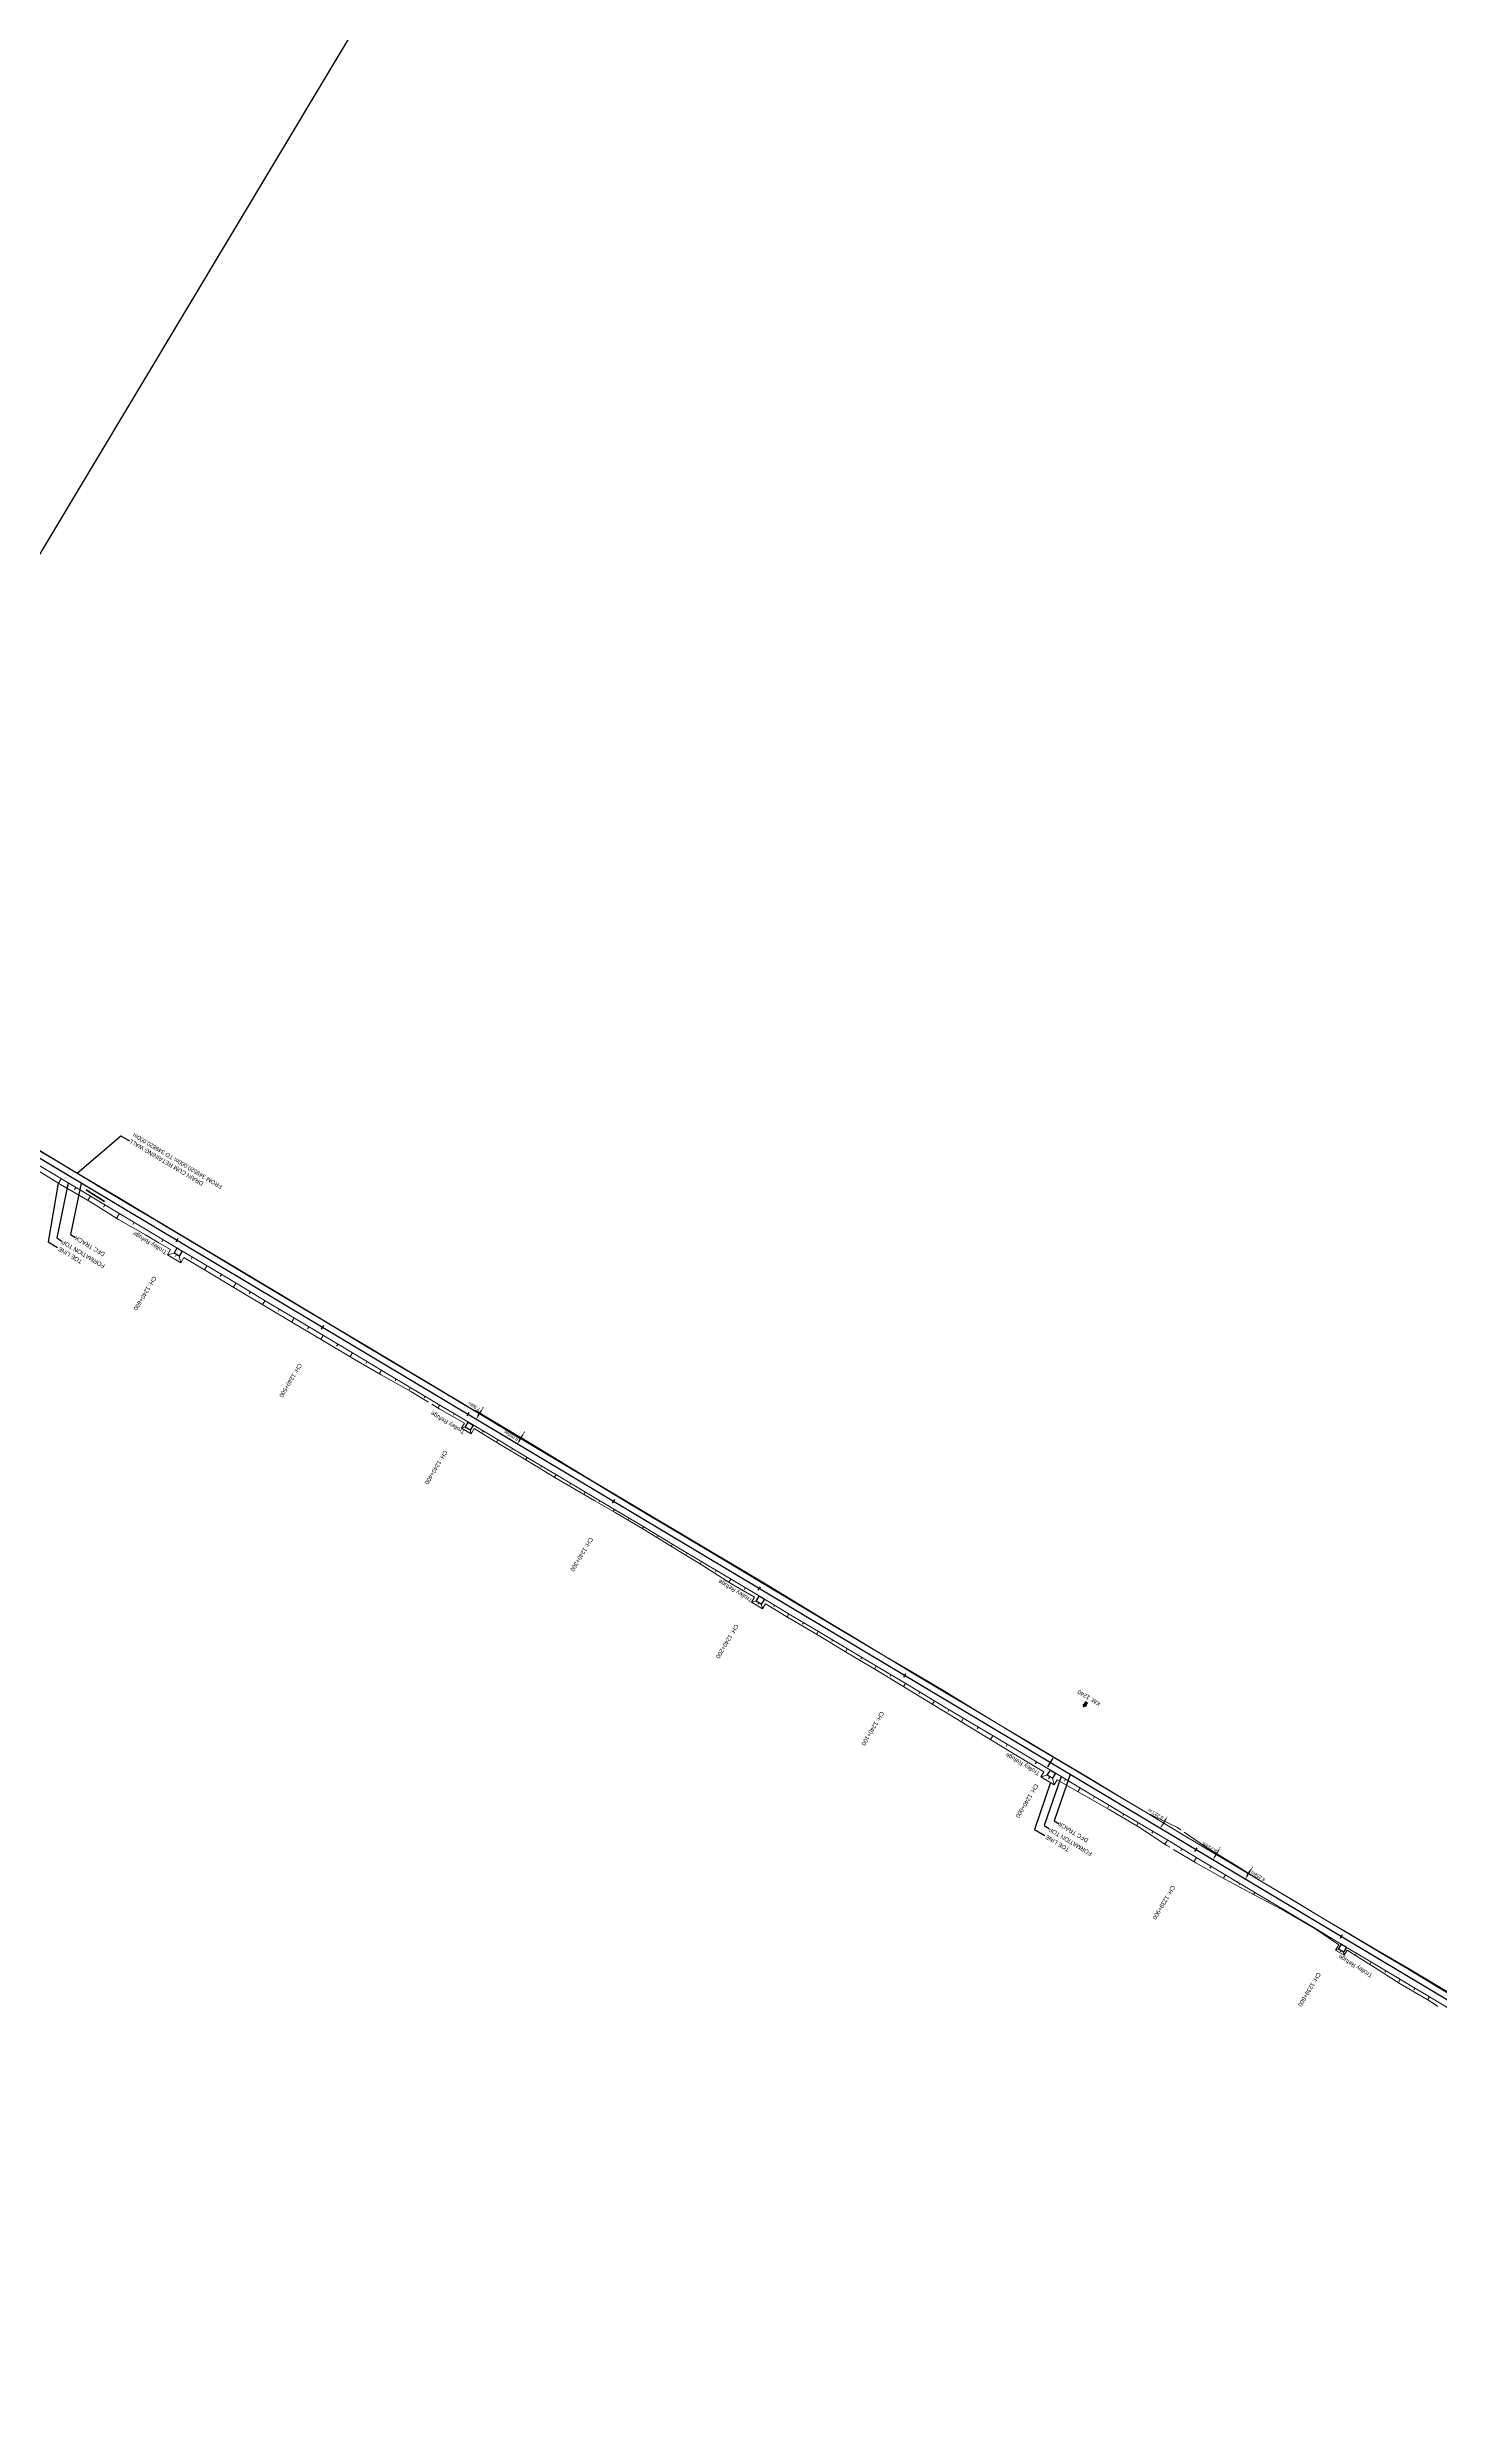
# Model space of a CAD drawing. Header units: metres. Extents: x 593990 to 611207, y 3401545 to 3411811.
# Drawn here: x 602841 to 603661, y 3405813 to 3407210 of the extents above; entities that cross this region are included whole.
import ezdxf
from ezdxf.enums import TextEntityAlignment as Align

# ---------------------------------------------------------------- set-up
doc = ezdxf.new("R2010")
doc.units = ezdxf.units.M
doc.header["$MEASUREMENT"] = 0
doc.linetypes.add('CENTER2', pattern=[1.125, 0.75, -0.125, 0.125, -0.125])
for name, color, linetype, lineweight in [('C-ALIG-DG-LINE', 1, 'CENTER2', 70), ('C-ALIG-LABL-DG', 1, 'Continuous', 25), ('Km post', 1, 'Continuous', 13), ('PROPOSED DFCC TOE LINE', 239, 'Continuous', 0), ('PROPOSED DFCC TOE SLOPES', 239, 'Continuous', 0), ('PROPOSED DFCC TRACK', 1, 'Continuous', 0), ('PROPOSED DRAIN CUM RETAINING WALL', 144, 'Continuous', 30), ('PROPOSED FORMATION LINE - PLAN', 187, 'Continuous', 0)]:
    doc.layers.add(name, color=color, linetype=linetype, lineweight=lineweight)
doc.layers.add('Trolley Refuse', color=10, linetype='Continuous')
doc.styles.add('Arial', font='arial.ttf')
doc.styles.get("Standard").update_dxf_attribs({"font": 'arial.ttf'})
doc.styles.add('Style-Arial', font='arial.ttf')
doc.dimstyles.new('ISO-25', dxfattribs={"dimtxt": 2.5, "dimasz": 2.5, "dimexe": 1.25, "dimexo": 0.625, "dimtad": 1, "dimtxsty": 'Standard', "dimcen": 2.5, "dimadec": 0, "dimazin": 0, "dimtfac": 1, "dimtmove": 0, "dimatfit": 3, "dimfxl": 1, "dimarcsym": 0})
doc.dimstyles.get("Standard").update_dxf_attribs({"dimtxt": 0.18, "dimasz": 0.18, "dimexe": 0.18, "dimexo": 0.0625, "dimgap": 0.09, "dimtad": 0, "dimtih": 1, "dimtoh": 1, "dimdec": 4, "dimzin": 0, "dimdsep": 46, "dimtxsty": 'Standard', "dimcen": 0.09, "dimadec": 0, "dimazin": 0, "dimtfac": 1, "dimtdec": 4, "dimtofl": 0, "dimtmove": 0, "dimatfit": 3, "dimfxl": 1, "dimtolj": 1, "dimtzin": 0, "dimarcsym": 0})

# ---------------------------------------------------------------- blocks, each defined once
blk = doc.blocks.new('*D264')
at = {"layer": 'Defpoints', "color": 0, "transparency": 16777216}
for p in [(603501, 3406166.6), (603496.7, 3406159.5), (603496.8, 3406159.5)]:
    blk.add_point(p, dxfattribs=at)
at = {"layer": 'PROPOSED DFCC TRACK', "color": 0, "lineweight": -2, "transparency": 16777216}
for p, q in [((603499.7, 3406164.4), (603498, 3406161.7)), ((603500.9, 3406166.6), (603500.9, 3406166.6)), ((603496.7, 3406159.6), (603496.6, 3406159.6))]:
    blk.add_line(p, q, dxfattribs=at)
at = {"layer": 'PROPOSED DFCC TRACK', "color": 0, "transparency": 16777216}
for points in [[(603499.3, 3406164.6), (603500, 3406164.2), (603501, 3406166.6)], [(603497.7, 3406161.9), (603498.4, 3406161.4), (603496.7, 3406159.5)]]:
    blk.add_solid(points, dxfattribs=at)
at = {"layer": 'PROPOSED DFCC TRACK', "color": 0, "lineweight": 0, "transparency": 16777216, "insert": (603494.1, 3406168), "char_height": 2, "attachment_point": 5, "rotation": 149, "style": 'Style-Arial'}
blk.add_mtext('\\A1;\\A1;8.223 m', dxfattribs=at)
blk = doc.blocks.new('TerminatorOpen_0.5')
at = {"color": 0, "linetype": 'ByBlock', "lineweight": -2}
for q in [(-1, 0.25), (-1, 0), (-1, -0.25)]:
    blk.add_line((0, 0), q, dxfattribs=at)
blk = doc.blocks.new('*D197')
at = {"layer": 'Defpoints', "color": 0, "transparency": 16777216}
for p in [(603550.8, 3406136.8), (603551.1, 3406136.6), (603546.6, 3406129.7)]:
    blk.add_point(p, dxfattribs=at)
at = {"layer": 'PROPOSED DFCC TRACK', "color": 0, "lineweight": -2, "transparency": 16777216}
for p, q in [((603550.9, 3406136.7), (603551.2, 3406136.6)), ((603546.7, 3406129.6), (603547, 3406129.5)), ((603548.1, 3406131.7), (603549.8, 3406134.5))]:
    blk.add_line(p, q, dxfattribs=at)
at = {"layer": 'PROPOSED DFCC TRACK', "color": 0, "transparency": 16777216}
for points in [[(603549.5, 3406134.7), (603550.2, 3406134.3), (603551.1, 3406136.6)], [(603547.8, 3406131.9), (603548.5, 3406131.5), (603546.9, 3406129.5)]]:
    blk.add_solid(points, dxfattribs=at)
at = {"layer": 'PROPOSED DFCC TRACK', "color": 0, "lineweight": 0, "transparency": 16777216, "insert": (603554.4, 3406131.4), "char_height": 2, "attachment_point": 5, "rotation": 149, "style": 'Style-Arial'}
blk.add_mtext('\\A1;8.258m', dxfattribs=at)
blk = doc.blocks.new('*D198')
at = {"layer": 'Defpoints', "color": 0, "transparency": 16777216}
for p in [(603527.8, 3406140.9), (603532, 3406148), (603532.1, 3406148)]:
    blk.add_point(p, dxfattribs=at)
at = {"layer": 'PROPOSED DFCC TRACK', "color": 0, "lineweight": -2, "transparency": 16777216}
for p, q in [((603527.7, 3406141), (603527.7, 3406141)), ((603529.1, 3406143.1), (603530.7, 3406145.9)), ((603532, 3406148), (603531.9, 3406148.1))]:
    blk.add_line(p, q, dxfattribs=at)
at = {"layer": 'PROPOSED DFCC TRACK', "color": 0, "transparency": 16777216}
for points in [[(603528.7, 3406143.3), (603529.4, 3406142.9), (603527.8, 3406140.9)], [(603530.4, 3406146.1), (603531.1, 3406145.7), (603532, 3406148)]]:
    blk.add_solid(points, dxfattribs=at)
at = {"layer": 'PROPOSED DFCC TRACK', "color": 0, "lineweight": 0, "transparency": 16777216, "insert": (603525.8, 3406148.4), "char_height": 2, "attachment_point": 5, "rotation": 149, "style": 'Style-Arial'}
blk.add_mtext('\\A1;8.234m', dxfattribs=at)
blk = doc.blocks.new('*D199')
at = {"layer": 'Defpoints', "color": 0, "transparency": 16777216}
for p in [(603121.8, 3406393.2), (603122.2, 3406393), (603118.1, 3406386.1)]:
    blk.add_point(p, dxfattribs=at)
at = {"layer": 'PROPOSED DFCC TRACK', "color": 0, "lineweight": -2, "transparency": 16777216}
for p, q in [((603118, 3406386.1), (603117.6, 3406386.3)), ((603119, 3406388.4), (603120.6, 3406391)), ((603122.1, 3406393), (603121.7, 3406393.3))]:
    blk.add_line(p, q, dxfattribs=at)
at = {"layer": 'PROPOSED DFCC TRACK', "color": 0, "transparency": 16777216}
for points in [[(603118.6, 3406388.6), (603119.4, 3406388.2), (603117.7, 3406386.3)], [(603120.2, 3406391.3), (603120.9, 3406390.8), (603121.8, 3406393.2)]]:
    blk.add_solid(points, dxfattribs=at)
at = {"layer": 'PROPOSED DFCC TRACK', "color": 0, "lineweight": 0, "transparency": 16777216, "insert": (603114.1, 3406391.3), "char_height": 2, "attachment_point": 5, "rotation": 149, "style": 'Style-Arial'}
blk.add_mtext('\\A1;8.055m', dxfattribs=at)
blk = doc.blocks.new('*D202')
at = {"layer": 'Defpoints', "color": 0, "transparency": 16777216}
for p in [(603093.8, 3406400.6), (603097.5, 3406407.7), (603097.9, 3406407.4)]:
    blk.add_point(p, dxfattribs=at)
at = {"layer": 'PROPOSED DFCC TRACK', "color": 0, "lineweight": -2, "transparency": 16777216}
for p, q in [((603093.7, 3406400.7), (603093.3, 3406400.9)), ((603094.7, 3406403), (603096.2, 3406405.5)), ((603097.7, 3406407.5), (603097.4, 3406407.7))]:
    blk.add_line(p, q, dxfattribs=at)
at = {"layer": 'PROPOSED DFCC TRACK', "color": 0, "transparency": 16777216}
for points in [[(603094.3, 3406403.2), (603095, 3406402.8), (603093.4, 3406400.8)], [(603095.8, 3406405.7), (603096.6, 3406405.3), (603097.5, 3406407.7)]]:
    blk.add_solid(points, dxfattribs=at)
at = {"layer": 'PROPOSED DFCC TRACK', "color": 0, "lineweight": 0, "transparency": 16777216, "insert": (603092.3, 3406408.5), "char_height": 2, "attachment_point": 5, "rotation": 149, "style": 'Style-Arial'}
blk.add_mtext('\\A1;7.98m', dxfattribs=at)
blk = doc.blocks.new('Tick Hor')
blk.add_lwpolyline([(-0.5, 0), (0.5, 0)])
blk = doc.blocks.new('KM Post')
at = {"layer": 'Km post', "lineweight": 13}
h = blk.add_hatch(color=256, dxfattribs=at)
h.paths.add_polyline_path([(0, -8.9), (1.6, -8.9), (1.6, -3.8), (0, -3.8)])
h.paths.add_polyline_path([(0, -3.8), (0, 0), (-3.4, -3.8)])
for p, q in [((0, -8.9), (0, 0)), ((3.1, -3.8), (0, 0)), ((3.1, -3.8), (-3.4, -3.8))]:
    blk.add_line(p, q, dxfattribs=at)
blk.add_lwpolyline([(1.6, -3.8), (1.6, -8.9), (-1.6, -8.9), (-1.6, -3.8)], dxfattribs=at)

msp = doc.modelspace()

# ---------------------------------------------------------------- linework, layer by layer
msp.add_xline((603571.7214, 3408139.29), (-0.513964091, -0.857811701))
at = {"layer": 'C-ALIG-DG-LINE', "color": 1, "linetype": 'Continuous', "lineweight": 30, "flags": 128}
msp.add_lwpolyline([(604076.7502, 3405812.5223), (600403.5632, 3408010.0169)], dxfattribs=at)
at = {"layer": 'C-ALIG-LABL-DG', "color": 1, "linetype": 'Continuous', "lineweight": 25}
msp.add_line((603431.7958, 3406198.3681), (603430.5124, 3406196.2227), dxfattribs=at)
at = {"layer": 'PROPOSED DFCC TOE LINE', "lineweight": 0, "flags": 128}
for points in [[(603065.2686, 3406410.9503), (603054.8684, 3406417.1924), (603037.4704, 3406427.0675), (603020.1994, 3406437.155), (603003.0012, 3406447.3642), (602985.8125, 3406457.5891), (602968.643, 3406467.8463), (602951.4736, 3406478.1035), (602934.3094, 3406488.3695), (602921.061, 3406496.2594), (602919.2595, 3406493.248), (602911.3983, 3406497.9509), (602913.1908, 3406500.9472), (602906.3844, 3406505.0019), (602898.4436, 3406509.696), (602882.5754, 3406518.764), (602865.5847, 3406529.3199), (602848.3195, 3406539.417), (602831.3343, 3406549.9822)], [(603502.4651, 3406148.3909), (603500.6615, 3406149.4811), (603483.9125, 3406160.4412), (603466.7322, 3406170.6803), (603449.3096, 3406180.5142), (603435.9794, 3406188.2611), (603434.1528, 3406185.2079), (603426.2861, 3406189.9141), (603428.0759, 3406192.9058), (603421.2869, 3406196.9401), (603413.3307, 3406201.6949), (603397.7648, 3406211.225), (603380.6948, 3406221.6484), (603363.6248, 3406232.0718), (603346.5522, 3406242.491), (603329.4339, 3406252.8336), (603312.2494, 3406263.0657), (603295.1485, 3406273.4374), (603277.9381, 3406283.6262), (603264.0078, 3406292.0634), (603262.2176, 3406289.0763), (603255.8433, 3406292.8967), (603257.6074, 3406295.8399), (603243.4874, 3406303.9537), (603226.6586, 3406314.7804), (603209.5939, 3406325.2127), (603192.5801, 3406335.73), (603175.3906, 3406345.9537), (603163.4309, 3406352.7605), (603157.5977, 3406356.0886), (603140.7737, 3406366.0034), (603123.6348, 3406376.3116), (603106.5108, 3406386.6448), (603092.2176, 3406395.3597), (603090.4351, 3406392.3801), (603084.8397, 3406395.7275), (603086.595, 3406398.6614), (603072.0169, 3406406.9), (603067.327, 3406409.7148)], [(603092.8468, 3406406.1633), (603094.3468, 3406405.2687), (603111.5182, 3406395.0149), (603128.6667, 3406384.7226), (603145.7812, 3406374.3736), (603162.9007, 3406364.0329), (603180.0577, 3406353.755), (603197.2298, 3406343.5021), (603214.4359, 3406333.3062), (603231.6724, 3406323.161), (603248.8146, 3406312.8583), (603265.9534, 3406302.5499), (603283.0781, 3406292.2179), (603300.1566, 3406281.8087), (603317.2696, 3406271.457), (603334.4491, 3406261.2168), (603351.7347, 3406251.1537), (603368.9058, 3406240.8991), (603385.9449, 3406230.4241), (603403.0462, 3406220.0531), (603420.1949, 3406209.7611), (603437.3545, 3406199.4874), (603454.5698, 3406189.3069), (603471.7101, 3406179.0009), (603488.8287, 3406168.6588), (603507.0149, 3406160.1011), (603508.9248, 3406158.776)], [(603510.9224, 3406157.3901), (603523.4849, 3406148.6747), (603540.5002, 3406138.1599), (603557.4652, 3406127.5609), (603574.6895, 3406117.3953), (603591.8041, 3406107.0465), (603609.0194, 3406096.866), (603626.2022, 3406086.6311), (603643.5213, 3406076.624), (603660.6863, 3406066.3593), (603665.9494, 3406063.2532)], [(603660.4605, 3406054.4823), (603655.5264, 3406057.7345), (603638.266, 3406067.8397), (603621.3712, 3406078.556), (603606.995, 3406087.6469), (603605.2361, 3406084.7069), (603600.0945, 3406087.7829), (603601.9792, 3406090.9333), (603587.8856, 3406100.4966), (603570.5813, 3406110.5284), (603552.9449, 3406120.0051), (603535.3043, 3406129.4748), (603517.7778, 3406139.1351), (603504.5293, 3406147.1432)]]:
    msp.add_lwpolyline(points, dxfattribs=at)
at = {"layer": 'PROPOSED DFCC TOE SLOPES', "flags": 128}
for points in [[(602848.7959, 3406542.7796), (602847.2006, 3406540.113)], [(602857.3775, 3406537.6457), (602856.5961, 3406536.3396)], [(602865.959, 3406532.5117), (602864.4474, 3406529.9851)], [(602874.5406, 3406527.3778), (602873.7507, 3406526.0576)], [(602883.1221, 3406522.2439), (602881.4562, 3406519.4593)], [(602891.7036, 3406517.11), (602890.9095, 3406515.7826)], [(602908.8667, 3406506.8421), (602908.1348, 3406505.6186)], [(602915.2802, 3406498.9267), (602911.3983, 3406497.9509)], [(602916.7819, 3406498.0283), (602916.0554, 3406496.8139)], [(602918.2837, 3406497.1298), (602919.2595, 3406493.248)], [(602926.0298, 3406496.5742), (602925.3077, 3406495.3673)], [(602934.6113, 3406491.4403), (602933.1775, 3406489.0436)], [(602943.1929, 3406486.3064), (602942.4769, 3406485.1096)], [(602951.7744, 3406481.1725), (602950.3429, 3406478.7798)], [(602960.3559, 3406476.0385), (602959.6416, 3406474.8446)], [(602968.9375, 3406470.9046), (602967.512, 3406468.522)], [(602977.519, 3406465.7707), (602976.8079, 3406464.582)], [(602986.1005, 3406460.6367), (602984.6815, 3406458.2648)], [(602994.6821, 3406455.5028), (602993.9783, 3406454.3265)], [(603003.2636, 3406450.3689), (603001.869, 3406448.0377)], [(603011.8451, 3406445.235), (603011.1563, 3406444.0835)], [(603020.4267, 3406440.101), (603019.0665, 3406437.8275)], [(603029.0082, 3406434.9671), (603028.3527, 3406433.8714)], [(603037.5898, 3406429.8332), (603036.3327, 3406427.732)], [(603046.1713, 3406424.6992), (603045.5973, 3406423.7399)], [(603054.7528, 3406419.5653), (603053.7224, 3406417.8429)], [(603063.3344, 3406414.4314), (603062.8237, 3406413.5778)], [(603071.9159, 3406409.2975), (603070.8872, 3406407.578)], [(603080.4974, 3406404.1635), (603080.0378, 3406403.3952)], [(603086.9109, 3406396.2481), (603084.8397, 3406395.7275)], [(603089.9144, 3406394.4513), (603090.4351, 3406392.3801)], [(603097.6605, 3406393.8957), (603097.254, 3406393.2162)], [(603106.2421, 3406388.7617), (603105.3859, 3406387.3307)], [(603114.8236, 3406383.6278), (603114.3842, 3406382.8934)], [(603123.4051, 3406378.4939), (603122.5068, 3406376.9923)], [(603131.9867, 3406373.3599), (603131.531, 3406372.5982)], [(603140.5682, 3406368.226), (603139.6448, 3406366.6825)], [(603149.1497, 3406363.0921), (603148.7019, 3406362.3436)], [(603157.7313, 3406357.9582), (603156.8695, 3406356.5177)], [(603166.3128, 3406352.8242), (603165.9326, 3406352.1887)], [(603174.8943, 3406347.6903), (603174.2454, 3406346.6056)], [(603183.4759, 3406342.5564), (603183.1645, 3406342.0358)], [(603192.0574, 3406337.4224), (603191.4478, 3406336.4034)], [(603200.639, 3406332.2885), (603200.3026, 3406331.7263)], [(603209.2205, 3406327.1546), (603208.4732, 3406325.9055)], [(603217.802, 3406322.0207), (603217.4021, 3406321.3522)], [(603226.3836, 3406316.8867), (603225.5346, 3406315.4676)], [(603234.9651, 3406311.7528), (603234.4648, 3406310.9165)], [(603243.5466, 3406306.6189), (603242.3789, 3406304.6669)], [(603252.1282, 3406301.4849), (603251.5724, 3406300.556)], [(603258.54, 3406293.5722), (603255.8433, 3406292.8967)], [(603260.041, 3406292.6726), (603259.5357, 3406291.8295)], [(603261.542, 3406291.7729), (603262.2176, 3406289.0763)], [(603269.2913, 3406291.2171), (603268.7744, 3406290.3532)], [(603277.8728, 3406286.0832), (603276.8112, 3406284.3087)], [(603286.4543, 3406280.9492), (603285.932, 3406280.0761)], [(603295.0359, 3406275.8153), (603294.0148, 3406274.1085)], [(603303.6174, 3406270.6814), (603303.0949, 3406269.808)], [(603312.1989, 3406265.5474), (603311.1229, 3406263.7489)], [(603320.7805, 3406260.4135), (603320.2451, 3406259.5186)], [(603329.362, 3406255.2796), (603328.3019, 3406253.5076)], [(603337.9435, 3406250.1457), (603337.4045, 3406249.2446)], [(603346.5251, 3406245.0117), (603345.4246, 3406243.1723)], [(603355.1066, 3406239.8778), (603354.5353, 3406238.9228)], [(603363.6882, 3406234.7439), (603362.5002, 3406232.7582)], [(603372.2697, 3406229.6099), (603371.6525, 3406228.5783)], [(603380.8512, 3406224.476), (603379.5704, 3406222.335)], [(603389.4328, 3406219.3421), (603388.7691, 3406218.2327)], [(603398.0143, 3406214.2082), (603396.6404, 3406211.9116)], [(603406.5958, 3406209.0742), (603405.883, 3406207.8827)], [(603423.7589, 3406198.8064), (603423.0229, 3406197.5761)], [(603430.1724, 3406190.891), (603426.2861, 3406189.9141)], [(603437.3215, 3406199.4322), (603437.3545, 3406199.4874)], [(603444.8003, 3406195.0212), (603444.8281, 3406195.0678)], [(603431.6741, 3406189.9925), (603430.9468, 3406188.7768)], [(603433.1759, 3406189.0941), (603434.1528, 3406185.2079)], [(603440.922, 3406188.5385), (603440.2229, 3406187.3699)], [(603449.5035, 3406183.4046), (603448.1704, 3406181.1763)], [(603453.354, 3406189.8407), (603453.4358, 3406189.9775)], [(603458.0851, 3406178.2707), (603457.4791, 3406177.2578)], [(603461.9732, 3406184.7698), (603462.0109, 3406184.8328)], [(603470.517, 3406179.5729), (603470.581, 3406179.6798)], [(603466.6666, 3406173.1367), (603465.5846, 3406171.3281)], [(603475.2481, 3406168.0028), (603474.7194, 3406167.119)], [(603479.1202, 3406174.475), (603479.1418, 3406174.5111)], [(603483.8297, 3406162.8689), (603482.7808, 3406161.1156)], [(603487.6801, 3406169.305), (603487.7011, 3406169.3401)], [(603488.8107, 3406168.6287), (603488.8287, 3406168.6588)], [(603492.4112, 3406157.7349), (603491.7974, 3406156.709)], [(603500.9927, 3406152.601), (603499.5582, 3406150.2031)], [(603509.5743, 3406147.4671), (603508.8332, 3406146.2283)], [(603518.1558, 3406142.3332), (603516.6503, 3406139.8166)], [(603526.7374, 3406137.1992), (603526.0619, 3406136.0703)], [(603535.3189, 3406132.0653), (603534.1498, 3406130.1111)], [(603543.9004, 3406126.9314), (603543.4315, 3406126.1475)], [(603552.482, 3406121.7974), (603551.7829, 3406120.6289)], [(603557.463, 3406127.5572), (603557.4652, 3406127.5609)], [(603564.9283, 3406123.1237), (603564.9427, 3406123.1478)], [(603561.0635, 3406116.6635), (603560.8324, 3406116.2772)], [(603569.645, 3406111.5296), (603569.4195, 3406111.1526)], [(603573.4955, 3406117.9657), (603573.5549, 3406118.065)], [(603582.0982, 3406112.8672), (603582.1194, 3406112.9026)], [(603590.6586, 3406107.6979), (603590.6767, 3406107.7282)], [(603591.7891, 3406107.0215), (603591.8041, 3406107.0465)], [(603578.2266, 3406106.3956), (603578.1601, 3406106.2845)], [(603586.8081, 3406101.2617), (603586.7457, 3406101.1574)], [(603595.3897, 3406096.1278), (603595.2358, 3406095.8706)], [(603601.8031, 3406088.2124), (603600.0945, 3406087.7829)], [(603603.3049, 3406087.314), (603602.9851, 3406086.7794)], [(603604.8066, 3406086.4155), (603605.2361, 3406084.7069)], [(603612.5527, 3406085.8599), (603612.1778, 3406085.2332)], [(603621.1343, 3406080.726), (603620.2574, 3406079.2603)], [(603629.7158, 3406075.5921), (603629.2108, 3406074.7479)], [(603638.2973, 3406070.4581), (603637.1531, 3406068.5456)], [(603646.8789, 3406065.3242), (603646.3191, 3406064.3885)], [(603655.4604, 3406060.1903), (603654.3894, 3406058.4001)]]:
    msp.add_lwpolyline(points, dxfattribs=at)
at = {"layer": 'PROPOSED DRAIN CUM RETAINING WALL', "flags": 128}
msp.add_lwpolyline([(603092.6366, 3406405.8099), (603088.4753, 3406408.2844), (603069.4321, 3406419.6593), (603049.3923, 3406431.6295), (603030.2998, 3406443.0505), (603011.4531, 3406454.3246), (602995.2204, 3406464.0391), (602978.7781, 3406473.8789), (602961.6696, 3406484.1171), (602943.9998, 3406494.6912), (602930.0726, 3406503.0221), (602916.0163, 3406511.4302), (602898.8666, 3406521.6907), (602881.5616, 3406532.044), (602868.1852, 3406540.0447), (602854.698, 3406548.1117), (602835.1673, 3406559.8159)], dxfattribs=at)
at = {"layer": 'PROPOSED FORMATION LINE - PLAN', "lineweight": 0, "flags": 128}
for points in [[(603677.6045, 3406055.6822), (603660.4414, 3406065.9501), (603643.2783, 3406076.2179), (603626.1153, 3406086.4858), (603608.9522, 3406096.7537), (603591.7891, 3406107.0215), (603574.6261, 3406117.2894), (603557.463, 3406127.5572), (603540.2999, 3406137.8251), (603523.1368, 3406148.0929), (603505.9738, 3406158.3608), (603488.8107, 3406168.6287), (603471.6476, 3406178.8965), (603454.4845, 3406189.1644), (603437.3215, 3406199.4322), (603420.1584, 3406209.7001), (603402.9953, 3406219.9679), (603385.8322, 3406230.2358), (603368.6692, 3406240.5037), (603351.5061, 3406250.7715), (603334.343, 3406261.0394), (603317.1799, 3406271.3072), (603300.0169, 3406281.5751), (603282.8538, 3406291.8429), (603265.6907, 3406302.1108), (603248.5277, 3406312.3787), (603231.3646, 3406322.6465), (603214.2015, 3406332.9144), (603197.0384, 3406343.1822), (603179.8754, 3406353.4501), (603162.7123, 3406363.718), (603145.5492, 3406373.9858), (603128.3861, 3406384.2537), (603111.2231, 3406394.5215), (603094.06, 3406404.7894), (603076.8969, 3406415.0572), (603059.7338, 3406425.3251), (603042.5708, 3406435.593), (603025.4077, 3406445.8608), (603008.2446, 3406456.1287), (602991.0815, 3406466.3965), (602973.9185, 3406476.6644), (602956.7554, 3406486.9322), (602939.5923, 3406497.2001), (602922.4293, 3406507.468), (602905.2662, 3406517.7358), (602888.1031, 3406528.0037), (602870.94, 3406538.2715), (602853.777, 3406548.5394), (602836.6139, 3406558.8072)], [(603673.754, 3406049.2461), (603656.591, 3406059.5139), (603639.4279, 3406069.7818), (603622.2648, 3406080.0496), (603605.1018, 3406090.3175), (603587.9387, 3406100.5854), (603570.7756, 3406110.8532), (603553.6125, 3406121.1211), (603536.4495, 3406131.3889), (603519.2864, 3406141.6568), (603502.1233, 3406151.9246), (603484.9602, 3406162.1925), (603467.7972, 3406172.4604), (603450.6341, 3406182.7282), (603433.471, 3406192.9961), (603416.3079, 3406203.2639), (603399.1449, 3406213.5318), (603381.9818, 3406223.7996), (603364.8187, 3406234.0675), (603347.6556, 3406244.3354), (603330.4926, 3406254.6032), (603313.3295, 3406264.8711), (603296.1664, 3406275.1389), (603279.0034, 3406285.4068), (603261.8403, 3406295.6747), (603244.6772, 3406305.9425), (603227.5141, 3406316.2104), (603210.3511, 3406326.4782), (603193.188, 3406336.7461), (603176.0249, 3406347.0139), (603158.8618, 3406357.2818), (603141.6988, 3406367.5497), (603124.5357, 3406377.8175), (603107.3726, 3406388.0854), (603090.2095, 3406398.3532), (603073.0465, 3406408.6211), (603055.8834, 3406418.8889), (603038.7203, 3406429.1568), (603021.5572, 3406439.4247), (603004.3942, 3406449.6925), (602987.2311, 3406459.9604), (602970.068, 3406470.2282), (602952.905, 3406480.4961), (602935.7419, 3406490.7639), (602918.5788, 3406501.0318), (602901.4157, 3406511.2997), (602884.2527, 3406521.5675), (602867.0896, 3406531.8354), (602849.9265, 3406542.1032), (602832.7634, 3406552.3711)]]:
    msp.add_lwpolyline(points, dxfattribs=at)
at = {"layer": 'Trolley Refuse'}
for points in [[(602917.077, 3406501.9302), (602920.0806, 3406500.1334), (602918.2837, 3406497.1298), (602915.2802, 3406498.9267)], [(603088.7078, 3406399.2517), (603091.7113, 3406397.4548), (603089.9144, 3406394.4513), (603086.9109, 3406396.2481)], [(603260.3392, 3406296.5743), (603263.3413, 3406294.775), (603261.542, 3406291.7729), (603258.54, 3406293.5722)], [(603431.9692, 3406193.8945), (603434.9728, 3406192.0976), (603433.1759, 3406189.0941), (603430.1724, 3406190.891)], [(603603.6, 3406091.2159), (603606.6035, 3406089.4191), (603604.8066, 3406086.4155), (603601.8031, 3406088.2124)]]:
    msp.add_lwpolyline(points, close=True, dxfattribs=at)

# ---------------------------------------------------------------- block references
at = {"layer": 'C-ALIG-LABL-DG', "color": 1, "linetype": 'Continuous', "lineweight": 25}
for p, xscale, yscale, zscale, rotation in [((602916.9036, 3406506.4038), 2.5, 2.5, 2.5, 239.1099064291738), ((603002.719, 3406455.0645), 2.5, 2.5, 2.5, 239.1099064291738), ((603088.5344, 3406403.7253), 2.5, 2.5, 2.5, 239.1099064291738), ((603174.3497, 3406352.386), 2.5, 2.5, 2.5, 239.1099064291738), ((603260.1651, 3406301.0467), 2.5, 2.5, 2.5, 239.1099064291738), ((603345.9805, 3406249.7074), 2.5, 2.5, 2.5, 239.1099064291738), ((603431.7958, 3406198.3681), 5.999999999999999, 5.999999999999999, 5.999999999999999, 239.1099064291739), ((603517.6112, 3406147.0288), 2.5, 2.5, 2.5, 239.1099064291738), ((603603.4266, 3406095.6895), 2.5, 2.5, 2.5, 239.1099064291738)]:
    msp.add_blockref('Tick Hor', p, dxfattribs=dict(at, xscale=xscale, yscale=yscale, zscale=zscale, rotation=rotation))

# ---------------------------------------------------------------- texts
at = {"layer": 'PROPOSED DFCC TOE LINE', "lineweight": 0}
for p in [(602847.8397, 3406502.7702, 306.8582), (603429.9003, 3406155.9607, 306.8582)]:
    msp.add_text('TOE LINE', height=2.5, rotation=149, dxfattribs=at).set_placement(p, align=Align.RIGHT)
at = {"layer": 'PROPOSED DFCC TRACK', "color": 10, "linetype": 'Continuous', "lineweight": -3, "ltscale": 5}
for p in [(602857.6864, 3406509.2464), (603437.5286, 3406163.4601)]:
    msp.add_text('DFC TRACK', height=2.5, rotation=149, dxfattribs=at).set_placement(p, align=Align.RIGHT)
at = {"layer": 'PROPOSED DRAIN CUM RETAINING WALL', "insert": (602888.4576, 3406564.2285), "char_height": 2.5, "width": 70.923704, "attachment_point": 3, "rotation": 149.1376746, "style": 'Style-Arial'}
msp.add_mtext('DRAIN CUM RETAINING WALL \\PFROM 349520.000m TO 349820.000m', dxfattribs=at)
at = {"layer": 'PROPOSED FORMATION LINE - PLAN', "lineweight": 0}
for p in [(602849.8717, 3406506.9028, 306.8582), (603431.905, 3406160.2516, 306.8582)]:
    msp.add_text('FORMATION TOP', height=2.5, rotation=149, dxfattribs=at).set_placement(p, align=Align.RIGHT)
at = {"layer": 'Trolley Refuse'}
for p in [(602911.4211, 3406500.0647), (603087.029, 3406394.0448), (603256.5731, 3406294.8757), (603426.0115, 3406192.5664), (603622.1387, 3406073.4648)]:
    msp.add_text('Trolley Refuge', height=2.5, rotation=149.1766896, dxfattribs=at).set_placement(p)

# ---------------------------------------------------------------- dimensions: what is measured, and where the dimension line sits
at = {"layer": 'PROPOSED DFCC TRACK', "color": 10, "lineweight": 0}
for base, p1, p2, angle, picture, middle in [((603097.4734, 3406407.6747), (603093.7728, 3406400.5914), (603097.8513, 3406407.45), 59.2616504, '*D202', (603092.284, 3406408.4602)), ((603121.8351, 3406393.1877), (603118.0645, 3406386.0588), (603122.1814, 3406392.9818), 59.2616497, '*D199', (603114.1308, 3406391.3067)), ((603532.008, 3406148.0108), (603527.84, 3406140.9094), (603532.0595, 3406147.9801), 59.1727541, '*D198', (603525.8045, 3406148.3938)), ((603551.0981, 3406136.6189), (603546.5944, 3406129.6895), (603550.8261, 3406136.7812), 59.1752177, '*D197', (603554.4354, 3406131.3669))]:
    dim = msp.add_linear_dim(base=base, p1=p1, p2=p2, angle=angle, dimstyle='Standard', override={"dimtxt": 2, "dimasz": 2.5, "dimexe": 0.125, "dimexo": 0.125, "dimgap": 0.125, "dimtad": 1, "dimtih": 0, "dimtoh": 0, "dimdec": 3, "dimzin": 11, "dimpost": 'm', "dimtxsty": 'Style-Arial', "dimsah": 1, "dimadec": 4, "dimazin": 3, "dimtmove": 2, "dimatfit": 1, "dimldrblk": 'TerminatorOpen_0.5', "dimfrac": 2, "dimtzin": 11}, dxfattribs=at)
    dim.commit()
    dim.dimension.update_dxf_attribs({"geometry": picture, "text_midpoint": middle, "dimtype": 129, "text_rotation": 149})
dim = msp.add_linear_dim(base=(603496.7435, 3406159.513), p1=(603500.9813, 3406166.5605), p2=(603496.7594, 3406159.5035), angle=239.1099064, text='\\A1;<> m', dimstyle='Standard', override={"dimtxt": 2, "dimasz": 2.5, "dimexe": 0.125, "dimexo": 0.125, "dimgap": 0.125, "dimtad": 1, "dimtih": 0, "dimtoh": 0, "dimdec": 3, "dimzin": 11, "dimtxsty": 'Style-Arial', "dimsah": 1, "dimadec": 4, "dimazin": 3, "dimtmove": 2, "dimatfit": 1, "dimldrblk": 'TerminatorOpen_0.5', "dimfrac": 2, "dimtzin": 11}, dxfattribs=at)
dim.commit()
dim.dimension.update_dxf_attribs({"geometry": '*D264', "text_midpoint": (603494.1416, 3406167.9921), "dimtype": 129, "text_rotation": 149})

# ---------------------------------------------------------------- leaders
at = {"layer": 'PROPOSED DFCC TOE LINE', "lineweight": 0}
for points in [[(602846.9606, 3406540.2623), (602841.0482, 3406505.4744), (602846.5943, 3406502.1335)], [(603431.9839, 3406186.5054), (603422.618, 3406158.958), (603428.6548, 3406155.324)]]:
    msp.add_leader(points, dimstyle='ISO-25', override={"dimtxt": 3, "dimasz": 2.5, "dimgap": 0.625, "dimtad": 0, "dimdec": 3, "dimzin": 2, "dimtdec": 3}, dxfattribs=at)
at = {"layer": 'PROPOSED DFCC TRACK', "color": 10, "linetype": 'Continuous', "lineweight": -3, "ltscale": 5}
for points in [[(602860.5877, 3406540.095, 130.919), (602854.2932, 3406509.8124, 130.919), (602857.2523, 3406508.0299, 130.919)], [(603443.6528, 3406191.2747, 130.919), (603434.1354, 3406164.026, 130.919), (603437.0945, 3406162.2435, 130.919)]]:
    msp.add_leader(points, dimstyle='ISO-25', override={"dimtxt": 3, "dimasz": 2.5, "dimgap": 0.625, "dimtad": 0, "dimdec": 3, "dimzin": 2, "dimtdec": 3}, dxfattribs=at)
at = {"layer": 'PROPOSED DFCC TRACK', "linetype": 'Continuous', "lineweight": 0}
for points in [[(602863.5257, 3406536.2975), (602874.3387, 3406529.332)], [(602874.3387, 3406529.332), (602863.5257, 3406536.2975)]]:
    msp.add_leader(points, dimstyle='ISO-25', override={"dimtxt": 3, "dimasz": 3, "dimtad": 0, "dimdec": 3, "dimzin": 2, "dimtdec": 3}, dxfattribs=at)
at = {"layer": 'PROPOSED DRAIN CUM RETAINING WALL', "linetype": 'Continuous', "lineweight": 0, "ltscale": 5}
msp.add_leader([(602858.1822, 3406546.0278), (602883.9779, 3406568.076), (602888.9843, 3406565.0842)], dimstyle='ISO-25', override={"dimtxt": 3, "dimtad": 0, "dimdec": 3, "dimzin": 2, "dimtdec": 3}, dxfattribs=at)
at = {"layer": 'PROPOSED FORMATION LINE - PLAN', "lineweight": 0}
for points in [[(602852.7953, 3406540.387), (602846.2582, 3406507.8299), (602849.2173, 3406506.0474)], [(603438.3397, 3406190.0834), (603428.2915, 3406161.1787), (603431.2506, 3406159.3962)]]:
    msp.add_leader(points, dimstyle='ISO-25', override={"dimtxt": 3, "dimasz": 2.5, "dimgap": 0.625, "dimtad": 0, "dimdec": 3, "dimzin": 2, "dimtdec": 3}, dxfattribs=at)

# ---------------------------------------------------------------- next in the draw order: texts
at = {"layer": 'C-ALIG-LABL-DG', "color": 1, "linetype": 'Continuous', "lineweight": 25, "char_height": 2.5, "style": 'Arial', "bg_fill": 3, "box_fill_scale": 1.04, "bg_fill_color": 256, "bg_fill_true_color": 13158600, "bg_fill_transparency": 0}
for s, insert, width, attachment_point, rotation in [('CH: 1240+600', (602904.0175, 3406484.8642), 22.502814, 4, 239.1099064), ('CH: 1240+500', (602989.8328, 3406433.5249), 22.502814, 4, 239.1099064), ('CH: 1240+400', (603075.6482, 3406382.1856), 22.502814, 4, 239.1099064), ('CH: 1240+300', (603161.4636, 3406330.8463), 22.502814, 4, 239.1099064), ('CH: 1240+200', (603247.2789, 3406279.507), 22.502814, 4, 239.1099064), ('KM: 1240', (603460.4819, 3406231.5697), 14.67118, 1, 149.1099064), ('CH: 1240+100', (603333.0943, 3406228.1677), 22.502814, 4, 239.1099064), ('CH: 1240+000', (603424.0436, 3406185.41), 22.502814, 4, 239.1099064), ('CH: 1239+900', (603504.725, 3406125.4892), 22.502814, 4, 239.1099064), ('CH: 1239+800', (603590.5404, 3406074.1499), 22.502814, 4, 239.1099064)]:
    msp.add_mtext(s, dxfattribs=dict(at, insert=insert, width=width, attachment_point=attachment_point, rotation=rotation))

# ---------------------------------------------------------------- next in the draw order: block references
at = {"layer": 'C-ALIG-LABL-DG', "color": 1, "linetype": 'Continuous', "lineweight": 25, "xscale": 0.3933041122191762, "yscale": 0.3933041122191762, "zscale": 0.3933041122191762, "rotation": 149.1099064282473}
msp.add_blockref('KM Post', (603451.5132, 3406230.9922), dxfattribs=at)

doc.saveas('drawing.dxf')
